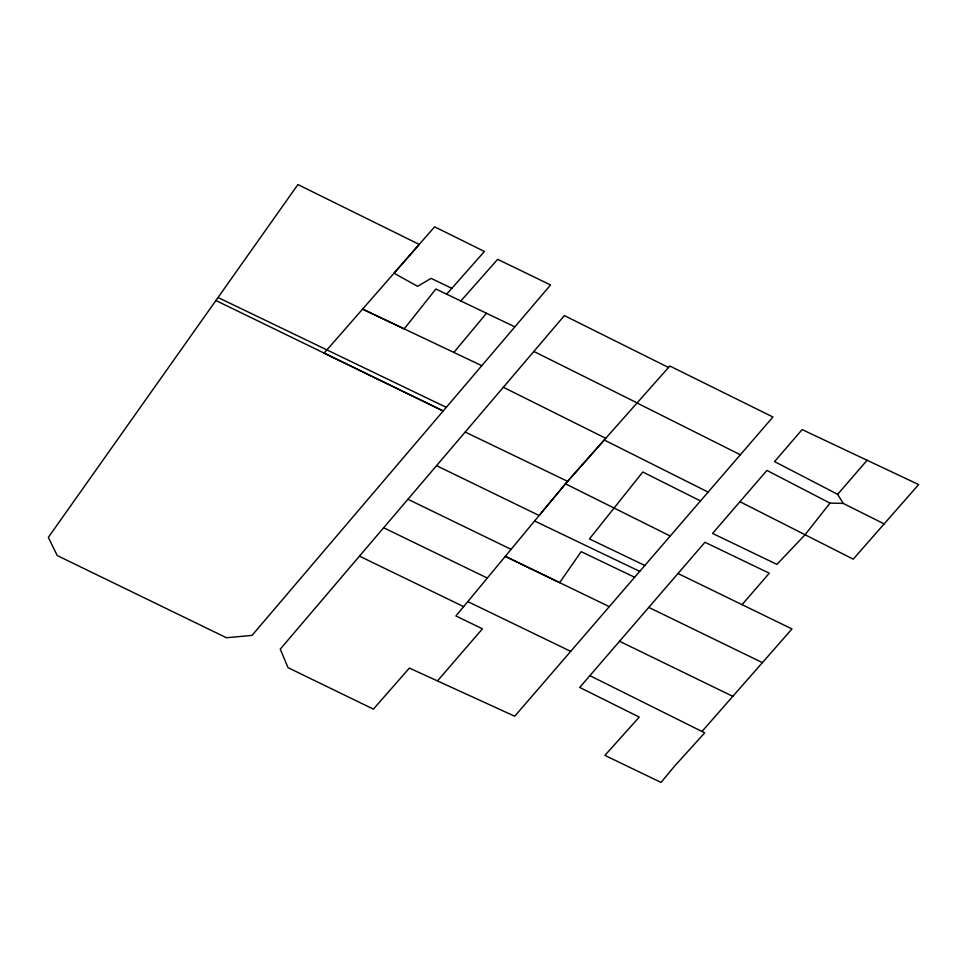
<?xml version="1.0" encoding="UTF-8"?>
<svg xmlns="http://www.w3.org/2000/svg" width="967" height="967" viewBox="0 0 967 967"><rect width="100%" height="100%" fill="white"/><g stroke="black" fill="none" stroke-linecap="round" stroke-linejoin="round"><path stroke-width="1.45" d="M215.919 300.519L443.212 410.975L324.102 353.112L419.207 244.409L297.909 184.576L48.35 537.374L57.234 555.554L226.447 637.749L252.012 635.404L550.561 284.951L497.667 259.325L460.836 300.991M829.964 503.118L805.088 534.739L776.912 564.39L712.57 533.421L766.928 470.421L829.964 503.118L843.188 503.408L884.128 523.884M437.483 680.925L514.734 716.233L772.935 416.995L669.829 366.022L565.417 483.79L455.904 615.955L482.448 628.804L437.483 680.925L409.392 668.076L373.407 709.125L288.021 667.653L280.261 649.135L564.377 315.605L668.523 367.472M453.861 352.435L486.474 313.26M708.122 492.094L604.242 439.997L567.617 481.336L539.139 515.508L436.552 465.659M742.027 604.665L769.285 573.226L704.955 542.257L579.704 687.44L639.26 717.091L604.907 755.384L661.017 782.424L674.495 766.202L704.713 732.841L589.87 675.643M843.188 503.408L837.64 494.318L867.109 460.268L918.65 484.576L853.232 559.156L739.936 501.704M701.969 731.475L791.973 628.937L677.988 573.504M446.645 294.173L484.419 251.48L434.63 226.81L394.028 273.202L417.563 286.305L431.089 278.375L451.843 288.311M867.109 460.268L802.139 429.59L774.543 461.585L837.64 494.318M481.796 365.683L362.601 309.126L404.194 328.877L435.875 289.012L514.867 326.858M644.808 565.465L589.447 538.945L642.789 472.005L700.495 500.93M534.606 520.983L639.719 571.376M634.654 577.263L581.191 551.661L559.603 582.642L505.294 556.351L609.307 606.66M218.046 297.51L446.295 407.349M465.175 432.044L567.617 481.336M467.798 601.595L570.699 651.359M407.917 499.262L511.096 549.353M383.633 527.752L487.332 578.061M359.458 556.146L463.64 606.623M648.76 607.385L762.419 662.637M619.533 641.266L732.793 696.349M503.323 387.259L605.741 438.293M670.216 536.02L565.417 483.79M533.844 351.432L637.12 402.901M637.048 402.985L740.335 454.768"/></g></svg>
